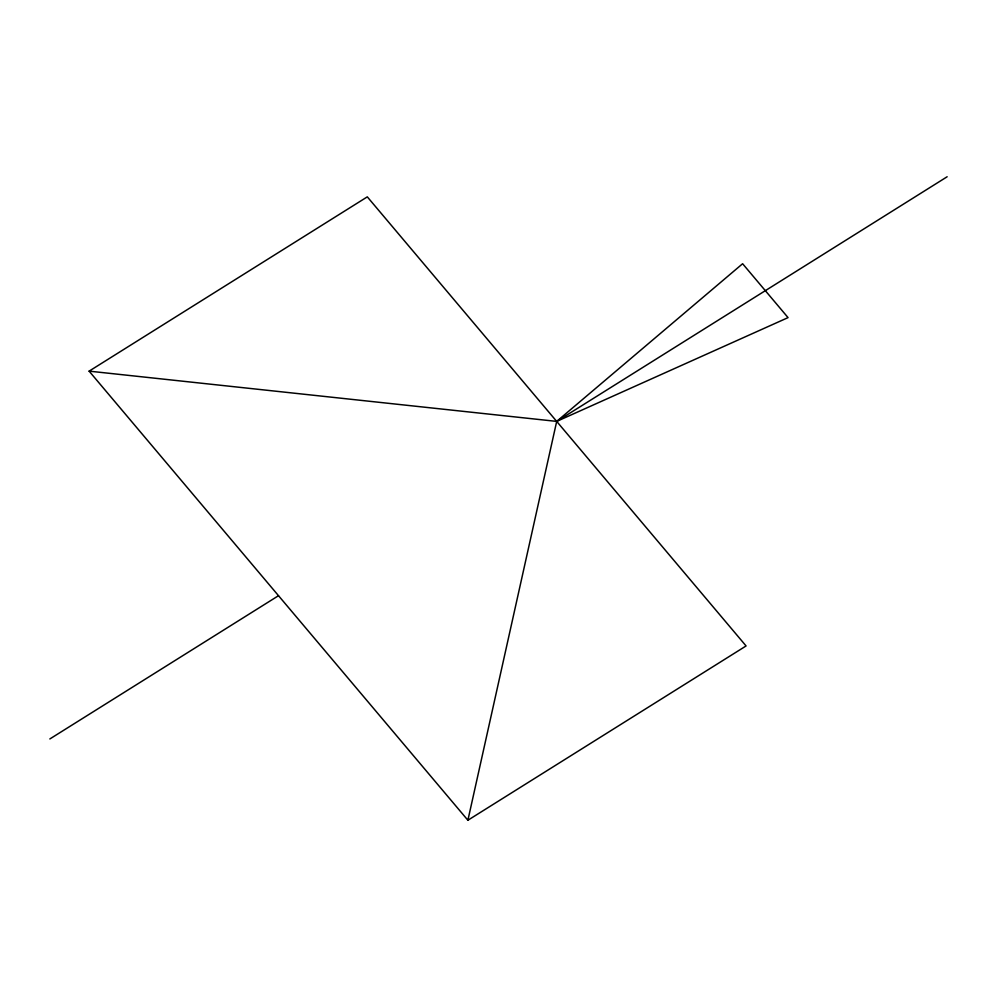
<?xml version="1.0" encoding="UTF-8"?>
<svg xmlns="http://www.w3.org/2000/svg" width="997" height="997" viewBox="0 0 997 997"><rect width="100%" height="100%" fill="white"/><g stroke="black" fill="none" stroke-linecap="round" stroke-linejoin="round"><path stroke-width="1.5" d="M467.892 820.244L556.7 421.395L742.615 263.731L788.054 317.619L556.7 421.395L89.119 371.146L467.892 820.244L746.08 645.944L367.307 196.858L89.119 371.146M49.85 738.951L278.499 595.695M556.7 421.395L947.15 176.756"/></g></svg>
